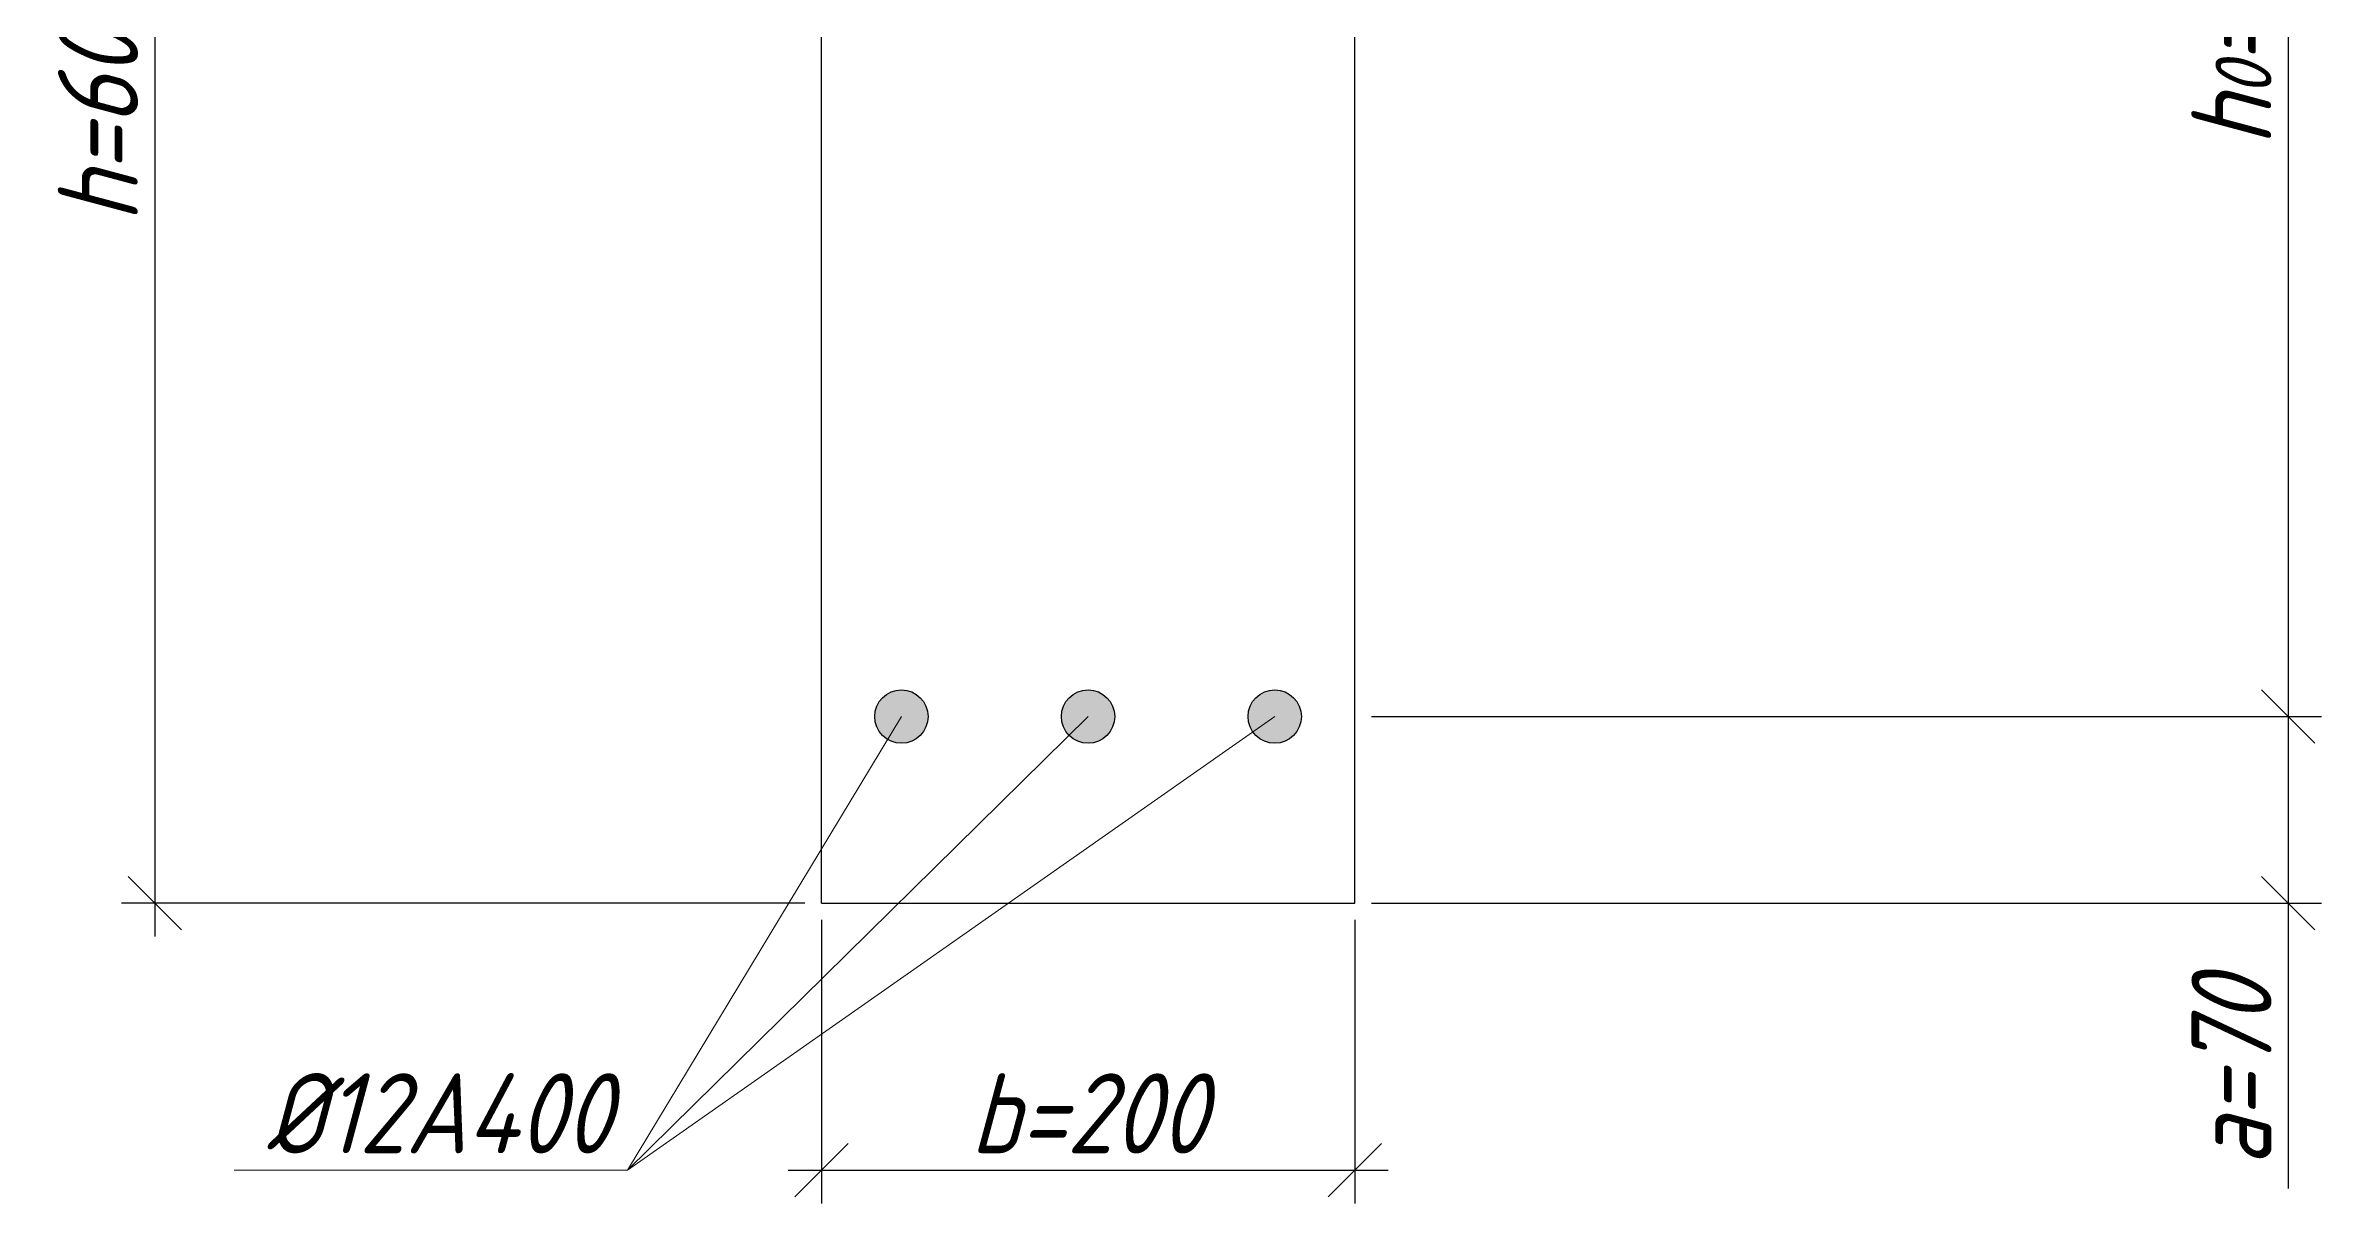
# Model space of a CAD drawing. Header units: millimetres. Extents: x -180 to 58926, y -10791 to 13515.
# Drawn here: x 6833 to 7686, y -8943 to -8509 of the extents above; entities that cross this region are included whole.
import ezdxf

# ---------------------------------------------------------------- set-up
doc = ezdxf.new("R2010")
doc.units = ezdxf.units.MM
for name, color, linetype, lineweight in [('basic', 95, 'Continuous', 30), ('size', 45, 'Continuous', 20), ('text', 13, 'Continuous', 20), ('thin', 153, 'Continuous', 18)]:
    doc.layers.add(name, color=color, linetype=linetype, lineweight=lineweight)
doc.styles.add('Structures', font='isocpeur.ttf', dxfattribs={"width": 0.85, "oblique": 15})
doc.dimstyles.new('Structures', dxfattribs={"dimtxt": 3, "dimasz": 2, "dimexe": 1.25, "dimexo": 0.625, "dimtad": 1, "dimtxsty": 'Structures', "dimblk": 'OBLIQUE', "dimcen": 2.5, "dimdle": 1.25, "dimadec": 0, "dimazin": 0, "dimtfac": 1, "dimtmove": 0, "dimatfit": 3, "dimfxl": 1, "dimarcsym": 0})

# ---------------------------------------------------------------- blocks, each defined once
blk = doc.blocks.new('_Oblique')
at = {"color": 0, "linetype": 'ByBlock', "lineweight": -2}
blk.add_line((-0.5, -0.5), (0.5, 0.5), dxfattribs=at)
blk = doc.blocks.new('*D299')
at = {"layer": 'Defpoints', "color": 0, "transparency": 16777216}
for p in [(7123.66, -8830.59), (7323.66, -8830.59), (7323.66, -8930.59)]:
    blk.add_point(p, dxfattribs=at)
at = {"layer": 'size', "color": 0, "lineweight": -2, "transparency": 16777216}
for p, q in [((7123.66, -8836.84), (7123.66, -8943.09)), ((7323.66, -8836.84), (7323.66, -8943.09)), ((7111.16, -8930.59), (7336.16, -8930.59))]:
    blk.add_line(p, q, dxfattribs=at)
at = {"layer": 'size', "color": 0, "lineweight": -2, "transparency": 16777216, "xscale": 20, "yscale": 20, "zscale": 20, "rotation": 180}
blk.add_blockref('_Oblique', (7123.66, -8930.59), dxfattribs=at)
at = {"layer": 'size', "color": 0, "lineweight": -2, "transparency": 16777216, "xscale": 20, "yscale": 20, "zscale": 20}
blk.add_blockref('_Oblique', (7323.66, -8930.59), dxfattribs=at)
at = {"layer": 'size', "color": 0, "transparency": 16777216, "insert": (7223.66, -8909.34), "char_height": 30, "attachment_point": 5, "style": 'Structures'}
blk.add_mtext('b=200', dxfattribs=at)
blk = doc.blocks.new('*D301')
at = {"layer": 'Defpoints', "color": 0, "transparency": 16777216}
for p in [(7023.66, -8230.59), (6873.66, -8830.59), (7123.66, -8830.59)]:
    blk.add_point(p, dxfattribs=at)
at = {"layer": 'size', "color": 0, "lineweight": -2, "transparency": 16777216}
for p, q in [((6873.66, -8218.09), (6873.66, -8843.09)), ((7017.41, -8230.59), (6861.16, -8230.59)), ((7117.41, -8830.59), (6861.16, -8830.59))]:
    blk.add_line(p, q, dxfattribs=at)
at = {"layer": 'size', "color": 0, "lineweight": -2, "transparency": 16777216, "xscale": 20, "yscale": 20, "zscale": 20}
for p, rotation in [((6873.66, -8230.59), 90), ((6873.66, -8830.59), 270)]:
    blk.add_blockref('_Oblique', p, dxfattribs=dict(at, rotation=rotation))
at = {"layer": 'size', "color": 0, "transparency": 16777216, "insert": (6852.41, -8530.59), "char_height": 30, "attachment_point": 5, "rotation": 90, "style": 'Structures'}
blk.add_mtext('h=600', dxfattribs=at)
blk = doc.blocks.new('*D303')
at = {"layer": 'Defpoints', "color": 0, "transparency": 16777216}
for p in [(7423.66, -8230.59), (7323.66, -8760.59), (7673.66, -8760.59)]:
    blk.add_point(p, dxfattribs=at)
at = {"layer": 'size', "color": 0, "lineweight": -2, "transparency": 16777216}
for p, q in [((7673.66, -8218.09), (7673.66, -8773.09)), ((7429.91, -8230.59), (7686.16, -8230.59)), ((7329.91, -8760.59), (7686.16, -8760.59))]:
    blk.add_line(p, q, dxfattribs=at)
at = {"layer": 'size', "color": 0, "lineweight": -2, "transparency": 16777216, "xscale": 20, "yscale": 20, "zscale": 20}
for p, rotation in [((7673.66, -8230.59), 90), ((7673.66, -8760.59), 270)]:
    blk.add_blockref('_Oblique', p, dxfattribs=dict(at, rotation=rotation))
at = {"layer": 'size', "color": 0, "transparency": 16777216, "insert": (7652.41, -8495.59), "char_height": 30, "attachment_point": 5, "rotation": 90, "style": 'Structures'}
blk.add_mtext('h{\\H0.7x;\\S^ 0;}=530', dxfattribs=at)
blk = doc.blocks.new('*D304')
at = {"layer": 'Defpoints', "color": 0, "transparency": 16777216}
for p in [(7323.66, -8760.59), (7323.66, -8830.59), (7673.66, -8830.59)]:
    blk.add_point(p, dxfattribs=at)
at = {"layer": 'size', "color": 0, "lineweight": -2, "transparency": 16777216}
for p, q in [((7673.66, -8748.09), (7673.66, -8830.59)), ((7329.91, -8760.59), (7686.16, -8760.59)), ((7329.91, -8830.59), (7686.16, -8830.59)), ((7673.66, -8830.59), (7673.66, -8937.43))]:
    blk.add_line(p, q, dxfattribs=at)
at = {"layer": 'size', "color": 0, "lineweight": -2, "transparency": 16777216, "xscale": 20, "yscale": 20, "zscale": 20}
for p, rotation in [((7673.66, -8760.59), 90), ((7673.66, -8830.59), 270)]:
    blk.add_blockref('_Oblique', p, dxfattribs=dict(at, rotation=rotation))
at = {"layer": 'size', "color": 0, "transparency": 16777216, "insert": (7652.41, -8894.01), "char_height": 30, "attachment_point": 5, "rotation": 90, "style": 'Structures'}
blk.add_mtext('a=70', dxfattribs=at)

msp = doc.modelspace()

# ---------------------------------------------------------------- hatches: boundary and pattern name
at = {"layer": 'basic'}
h = msp.add_hatch(color=256, dxfattribs=at)
h.dxf.hatch_style = 1
h.paths.add_polyline_path([(7143.663, -8760.591, 1), (7163.663, -8760.591, 1)])
h.paths.add_polyline_path([(7283.663, -8760.591, 1), (7303.663, -8760.591, 1)])
h = msp.add_hatch(color=256, dxfattribs=at)
h.dxf.hatch_style = 1
h.paths.add_polyline_path([(7233.663, -8760.591, 1), (7213.663, -8760.591, 1)])

# ---------------------------------------------------------------- linework, layer by layer
for p, q in [((7123.663, -8830.591), (7123.663, -8330.591)), ((7323.663, -8830.591), (7323.663, -8330.591)), ((7123.663, -8830.591), (7323.663, -8830.591))]:
    msp.add_line(p, q, dxfattribs=at)
for centre in [(7153.663, -8760.591), (7223.663, -8760.591), (7293.663, -8760.591)]:
    msp.add_circle(centre, 10, dxfattribs=at)
at = {"layer": 'thin'}
for q in [(7153.663, -8760.591), (7293.663, -8760.591), (7223.663, -8760.591), (6903.519, -8930.591)]:
    msp.add_line((7050.954, -8930.591), q, dxfattribs=at)

# ---------------------------------------------------------------- texts
at = {"layer": 'text', "insert": (6980.022, -8909.329), "char_height": 30, "width": 137.52879, "attachment_point": 5, "style": 'Structures'}
msp.add_mtext('%%C12A400', dxfattribs=at)

# ---------------------------------------------------------------- dimensions: what is measured, and where the dimension line sits
at = {"layer": 'size'}
for base, p1, p2, text, picture, middle in [((6873.663, -8830.591), (7023.663, -8230.591), (7123.663, -8830.591), 'h=<>', '*D301', (6852.413, -8530.591)), ((7673.663, -8760.591), (7423.663, -8230.591), (7323.663, -8760.591), 'h{\\H0.7x;\\S^ 0;}=<>', '*D303', (7652.413, -8495.591)), ((7673.663, -8830.591), (7323.663, -8760.591), (7323.663, -8830.591), 'a=<>', '*D304', (7652.413, -8894.01))]:
    dim = msp.add_linear_dim(base=base, p1=p1, p2=p2, angle=90, text=text, dimstyle='Structures', dxfattribs=at)
    dim.commit()
    dim.dimension.update_dxf_attribs({"geometry": picture, "text_midpoint": middle})
dim = msp.add_linear_dim(base=(7323.663, -8930.591), p1=(7123.663, -8830.591), p2=(7323.663, -8830.591), text='b=<>', dimstyle='Structures', dxfattribs=at)
dim.commit()
dim.dimension.update_dxf_attribs({"geometry": '*D299', "text_midpoint": (7223.663, -8909.341)})

doc.saveas('drawing.dxf')
